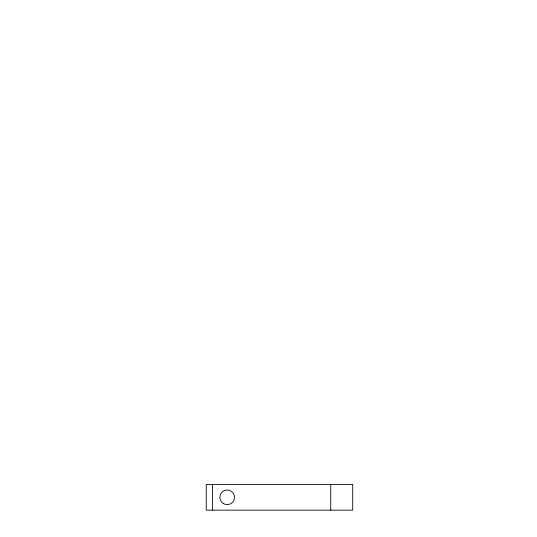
<?xml version="1.0" encoding="UTF-8"?>
<svg xmlns="http://www.w3.org/2000/svg" width="537" height="537" viewBox="0 0 537 537"><rect width="100%" height="100%" fill="white"/><g stroke="black" fill="none" stroke-linecap="round" stroke-linejoin="round"><path stroke-width="0.81" d="M330.732 484.522L330.732 510.15M212.538 484.522L212.538 510.15M352.702 484.522L206.248 484.522L206.248 510.15L352.702 510.15L352.702 484.522M223.52 503.679A7.323 7.323 0 0 0 234.501 497.336A7.323 7.323 0 0 0 223.52 490.993A7.323 7.323 0 0 0 223.52 503.679"/></g></svg>
